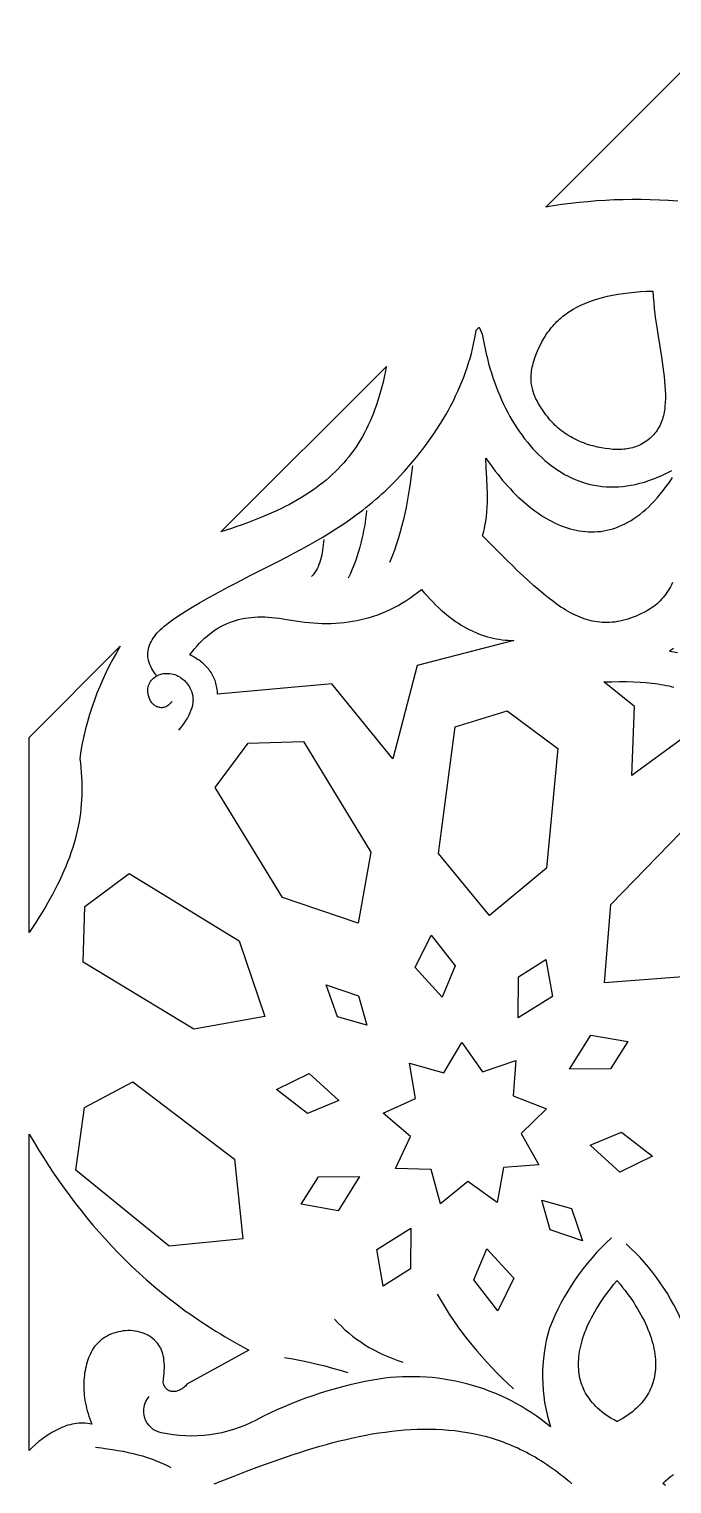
# Model space of a CAD drawing. Extents: x -332 to 348, y -263 to 352.
# Drawn here: x -270.8 to -240.9, y 142.4 to 210.2 of the extents above; entities that cross this region are included whole.
import ezdxf

# ---------------------------------------------------------------- set-up
doc = ezdxf.new("R2010")
doc.units = 0
doc.layers.add('LAYER_1', color=18, linetype='CONTINUOUS')
doc.layers.add('LAYER_2', color=174, linetype='CONTINUOUS')

msp = doc.modelspace()

# ---------------------------------------------------------------- linework, layer by layer
at = {"layer": 'LAYER_1'}
for points in [[(-240.631, 202.134), (-241.062, 202.166), (-241.49, 202.191), (-241.916, 202.207), (-242.339, 202.215), (-242.759, 202.216), (-243.177, 202.21), (-243.592, 202.196), (-244.005, 202.176), (-244.416, 202.149), (-244.824, 202.115), (-245.23, 202.075), (-245.634, 202.03), (-246.035, 201.978), (-246.435, 201.921), (-246.781, 201.866), (-238.495, 210.152)], [(-240.88, 184.38), (-240.927, 184.284), (-240.977, 184.191), (-241.028, 184.099), (-241.082, 184.01), (-241.138, 183.924), (-241.197, 183.84), (-241.258, 183.758), (-241.321, 183.68), (-241.386, 183.604), (-241.454, 183.531), (-241.525, 183.461), (-241.598, 183.395), (-241.673, 183.332), (-241.752, 183.272), (-241.832, 183.216), (-241.916, 183.164), (-242.051, 183.085), (-242.186, 183.011), (-242.318, 182.943), (-242.449, 182.88), (-242.579, 182.823), (-242.707, 182.77), (-242.834, 182.723), (-242.959, 182.681), (-243.084, 182.644), (-243.207, 182.612), (-243.329, 182.585), (-243.45, 182.562), (-243.57, 182.545), (-243.689, 182.532), (-243.807, 182.524), (-243.924, 182.52), (-244.041, 182.521), (-244.156, 182.526), (-244.272, 182.536), (-244.386, 182.55), (-244.5, 182.569), (-244.614, 182.591), (-244.727, 182.618), (-244.84, 182.649), (-244.952, 182.684), (-245.065, 182.723), (-245.177, 182.766), (-245.289, 182.813), (-245.401, 182.863), (-245.513, 182.917), (-245.624, 182.975), (-245.737, 183.037), (-245.849, 183.102), (-245.961, 183.171), (-246.074, 183.243), (-246.187, 183.318), (-246.301, 183.397), (-246.414, 183.479), (-246.644, 183.653), (-246.876, 183.839), (-247.111, 184.037), (-247.35, 184.246), (-247.592, 184.466), (-247.839, 184.696), (-248.091, 184.936), (-248.348, 185.186), (-248.611, 185.445), (-249.73, 186.558), (-249.698, 186.67), (-249.669, 186.781), (-249.642, 186.892), (-249.619, 187.004), (-249.597, 187.115), (-249.579, 187.226), (-249.548, 187.449), (-249.526, 187.672), (-249.511, 187.895), (-249.502, 188.118), (-249.5, 188.343), (-249.502, 188.568), (-249.508, 188.794), (-249.527, 189.25), (-249.551, 189.712), (-249.572, 190.181), (-249.465, 190.025), (-249.357, 189.872), (-249.247, 189.72), (-249.135, 189.572), (-249.021, 189.426), (-248.906, 189.283), (-248.79, 189.142), (-248.672, 189.005), (-248.552, 188.871), (-248.431, 188.74), (-248.309, 188.612), (-248.185, 188.488), (-248.06, 188.366), (-247.934, 188.249), (-247.807, 188.135), (-247.678, 188.025), (-247.548, 187.919), (-247.418, 187.816), (-247.286, 187.718), (-247.153, 187.624), (-247.02, 187.534), (-246.885, 187.448), (-246.75, 187.367), (-246.614, 187.29), (-246.477, 187.218), (-246.34, 187.15), (-246.202, 187.088), (-246.063, 187.03), (-245.924, 186.977), (-245.784, 186.929), (-245.644, 186.887), (-245.504, 186.849), (-245.363, 186.818), (-245.221, 186.791), (-245.08, 186.77), (-244.938, 186.755), (-244.796, 186.746), (-244.654, 186.742), (-244.511, 186.744), (-244.369, 186.753), (-244.227, 186.767), (-244.085, 186.788), (-243.942, 186.815), (-243.8, 186.849), (-243.659, 186.889), (-243.517, 186.935), (-243.375, 186.989), (-243.234, 187.049), (-243.094, 187.116), (-242.953, 187.19), (-242.813, 187.272), (-242.674, 187.36), (-242.535, 187.456), (-242.397, 187.559), (-242.259, 187.67), (-242.122, 187.788), (-241.986, 187.914), (-241.851, 188.048), (-241.716, 188.189), (-241.582, 188.339), (-241.449, 188.496), (-241.317, 188.662), (-241.186, 188.836), (-241.056, 189.018), (-240.925, 189.204), (-240.875, 189.272)], [(-240.402, 177.132), (-242.778, 175.406), (-242.655, 178.608), (-244.08, 179.756), (-243.709, 179.766), (-243.355, 179.77), (-243.019, 179.769), (-242.698, 179.762), (-242.392, 179.748), (-242.1, 179.727), (-241.822, 179.7), (-241.688, 179.683), (-241.556, 179.664), (-241.428, 179.644), (-241.302, 179.621), (-241.179, 179.597), (-241.059, 179.57), (-240.941, 179.541), (-240.825, 179.51)], [(-262.217, 142.415), (-261.948, 142.523), (-261.331, 142.766), (-260.712, 143.005), (-260.092, 143.238), (-259.473, 143.463), (-258.851, 143.679), (-258.543, 143.782), (-258.233, 143.883), (-257.924, 143.981), (-257.615, 144.075), (-257.307, 144.166), (-256.998, 144.253), (-256.691, 144.336), (-256.384, 144.415), (-256.077, 144.489), (-255.771, 144.559), (-255.466, 144.624), (-255.162, 144.684), (-254.859, 144.739), (-254.556, 144.788), (-254.255, 144.832), (-253.955, 144.87), (-253.655, 144.903), (-253.357, 144.929), (-253.06, 144.949), (-252.765, 144.962), (-252.47, 144.969), (-252.177, 144.969), (-251.886, 144.961), (-251.595, 144.947), (-251.307, 144.925), (-251.019, 144.896), (-250.733, 144.859), (-250.449, 144.815), (-250.166, 144.762), (-249.885, 144.701), (-249.605, 144.631), (-249.326, 144.553), (-249.049, 144.466), (-248.771, 144.369), (-248.636, 144.318), (-248.499, 144.264), (-248.362, 144.208), (-248.226, 144.149), (-248.09, 144.088), (-247.954, 144.024), (-247.819, 143.958), (-247.684, 143.89), (-247.549, 143.819), (-247.415, 143.745), (-247.281, 143.669), (-247.147, 143.589), (-247.014, 143.508), (-246.881, 143.423), (-246.748, 143.336), (-246.616, 143.246), (-246.484, 143.153), (-246.352, 143.058), (-246.22, 142.959), (-246.089, 142.858), (-245.958, 142.753), (-245.828, 142.646), (-245.698, 142.536), (-245.568, 142.422), (-245.561, 142.416), (-245.564, 142.413)], [(-241.207, 142.335), (-241.338, 142.44), (-241.229, 142.536), (-241.099, 142.646), (-240.968, 142.753), (-240.837, 142.858)]]:
    msp.add_lwpolyline(points, dxfattribs=at)
for points in [[(-241.779, 197.685), (-241.756, 197.416), (-241.729, 197.15), (-241.698, 196.886), (-241.665, 196.625), (-241.629, 196.367), (-241.552, 195.859), (-241.397, 194.886), (-241.328, 194.423), (-241.298, 194.198), (-241.271, 193.978), (-241.248, 193.762), (-241.23, 193.551), (-241.218, 193.346), (-241.211, 193.145), (-241.211, 192.951), (-241.218, 192.762), (-241.233, 192.578), (-241.243, 192.489), (-241.256, 192.401), (-241.27, 192.315), (-241.287, 192.23), (-241.307, 192.147), (-241.329, 192.065), (-241.353, 191.985), (-241.38, 191.907), (-241.41, 191.83), (-241.442, 191.755), (-241.477, 191.682), (-241.515, 191.61), (-241.556, 191.541), (-241.6, 191.473), (-241.647, 191.406), (-241.698, 191.342), (-241.751, 191.28), (-241.808, 191.219), (-241.875, 191.154), (-241.943, 191.092), (-242.012, 191.035), (-242.081, 190.981), (-242.152, 190.931), (-242.224, 190.885), (-242.296, 190.843), (-242.37, 190.803), (-242.444, 190.768), (-242.52, 190.735), (-242.596, 190.706), (-242.673, 190.68), (-242.751, 190.658), (-242.83, 190.638), (-242.909, 190.621), (-242.99, 190.607), (-243.071, 190.595), (-243.153, 190.587), (-243.235, 190.58), (-243.319, 190.577), (-243.403, 190.575), (-243.488, 190.576), (-243.66, 190.585), (-243.834, 190.602), (-244.011, 190.626), (-244.19, 190.657), (-244.372, 190.694), (-244.578, 190.744), (-244.679, 190.772), (-244.779, 190.802), (-244.878, 190.834), (-244.976, 190.868), (-245.072, 190.904), (-245.167, 190.942), (-245.26, 190.983), (-245.353, 191.026), (-245.444, 191.07), (-245.533, 191.118), (-245.622, 191.167), (-245.708, 191.219), (-245.794, 191.273), (-245.878, 191.329), (-245.961, 191.387), (-246.042, 191.448), (-246.122, 191.512), (-246.2, 191.577), (-246.277, 191.646), (-246.353, 191.716), (-246.427, 191.789), (-246.499, 191.865), (-246.57, 191.943), (-246.64, 192.024), (-246.708, 192.107), (-246.775, 192.193), (-246.84, 192.281), (-246.903, 192.372), (-246.965, 192.466), (-247.025, 192.562), (-247.131, 192.742), (-247.185, 192.839), (-247.237, 192.942), (-247.286, 193.05), (-247.331, 193.164), (-247.372, 193.284), (-247.407, 193.411), (-247.435, 193.544), (-247.446, 193.614), (-247.455, 193.685), (-247.461, 193.758), (-247.465, 193.833), (-247.466, 193.91), (-247.465, 193.988), (-247.46, 194.069), (-247.453, 194.152), (-247.443, 194.237), (-247.429, 194.324), (-247.411, 194.413), (-247.391, 194.504), (-247.366, 194.598), (-247.338, 194.693), (-247.27, 194.894), (-247.198, 195.088), (-247.119, 195.276), (-247.034, 195.456), (-246.942, 195.629), (-246.845, 195.796), (-246.741, 195.956), (-246.687, 196.034), (-246.631, 196.11), (-246.574, 196.184), (-246.514, 196.257), (-246.454, 196.328), (-246.391, 196.397), (-246.327, 196.465), (-246.261, 196.531), (-246.193, 196.596), (-246.124, 196.659), (-246.053, 196.72), (-245.98, 196.78), (-245.906, 196.839), (-245.829, 196.895), (-245.751, 196.95), (-245.671, 197.004), (-245.506, 197.107), (-245.333, 197.203), (-245.153, 197.294), (-244.966, 197.378), (-244.77, 197.457), (-244.567, 197.529), (-244.357, 197.596), (-244.138, 197.657), (-243.911, 197.713), (-243.676, 197.762), (-243.433, 197.806), (-243.182, 197.845), (-242.922, 197.878), (-242.654, 197.905), (-242.377, 197.928), (-242.092, 197.944), (-241.797, 197.956)], [(-254.207, 194.404), (-254.255, 194.17), (-254.305, 193.94), (-254.358, 193.716), (-254.413, 193.496), (-254.472, 193.28), (-254.533, 193.069), (-254.597, 192.863), (-254.665, 192.66), (-254.735, 192.462), (-254.808, 192.269), (-254.885, 192.079), (-254.965, 191.893), (-255.048, 191.711), (-255.134, 191.534), (-255.224, 191.36), (-255.317, 191.189), (-255.414, 191.023), (-255.514, 190.86), (-255.617, 190.7), (-255.725, 190.544), (-255.836, 190.391), (-255.951, 190.242), (-256.069, 190.095), (-256.192, 189.952), (-256.318, 189.812), (-256.448, 189.675), (-256.583, 189.541), (-256.721, 189.409), (-256.864, 189.281), (-257.011, 189.155), (-257.162, 189.031), (-257.317, 188.91), (-257.477, 188.792), (-257.641, 188.676), (-257.81, 188.562), (-257.983, 188.45), (-258.16, 188.341), (-258.343, 188.233), (-258.53, 188.128), (-258.721, 188.024), (-258.918, 187.922), (-259.119, 187.822), (-259.326, 187.724), (-259.537, 187.627), (-259.753, 187.532), (-259.975, 187.438), (-260.201, 187.346), (-260.433, 187.255), (-260.67, 187.165), (-260.912, 187.077), (-261.16, 186.989), (-261.412, 186.902), (-261.671, 186.817), (-261.906, 186.741), (-254.199, 194.449)], [(-252.442, 183.912), (-252.311, 183.763), (-252.179, 183.619), (-252.048, 183.482), (-251.916, 183.349), (-251.784, 183.223), (-251.652, 183.102), (-251.519, 182.986), (-251.386, 182.876), (-251.253, 182.771), (-251.119, 182.671), (-250.986, 182.577), (-250.852, 182.487), (-250.717, 182.403), (-250.583, 182.323), (-250.448, 182.249), (-250.313, 182.18), (-250.178, 182.115), (-250.043, 182.055), (-249.907, 182), (-249.771, 181.95), (-249.635, 181.904), (-249.499, 181.862), (-249.362, 181.826), (-249.226, 181.793), (-249.089, 181.765), (-248.951, 181.742), (-248.814, 181.722), (-248.676, 181.707), (-248.539, 181.696), (-248.401, 181.689), (-248.262, 181.687), (-252.777, 180.517), (-253.896, 176.168), (-256.747, 179.662), (-262.064, 179.188), (-262.068, 179.264), (-262.075, 179.338), (-262.083, 179.411), (-262.094, 179.482), (-262.107, 179.553), (-262.123, 179.622), (-262.141, 179.691), (-262.162, 179.758), (-262.184, 179.824), (-262.209, 179.888), (-262.237, 179.952), (-262.266, 180.014), (-262.299, 180.075), (-262.333, 180.135), (-262.37, 180.194), (-262.409, 180.252), (-262.45, 180.308), (-262.494, 180.363), (-262.54, 180.418), (-262.589, 180.47), (-262.639, 180.522), (-262.693, 180.573), (-262.748, 180.622), (-262.806, 180.67), (-262.866, 180.717), (-262.929, 180.763), (-262.994, 180.808), (-263.061, 180.851), (-263.202, 180.935), (-263.353, 181.014), (-263.245, 181.16), (-263.135, 181.299), (-263.022, 181.431), (-262.908, 181.557), (-262.791, 181.676), (-262.673, 181.788), (-262.552, 181.894), (-262.43, 181.994), (-262.305, 182.087), (-262.178, 182.174), (-262.049, 182.255), (-261.918, 182.33), (-261.785, 182.399), (-261.65, 182.462), (-261.513, 182.519), (-261.373, 182.571), (-261.232, 182.616), (-261.088, 182.657), (-260.943, 182.691), (-260.795, 182.72), (-260.645, 182.744), (-260.493, 182.762), (-260.339, 182.775), (-260.183, 182.782), (-260.024, 182.785), (-259.864, 182.783), (-259.701, 182.775), (-259.536, 182.763), (-259.369, 182.746), (-259.2, 182.724), (-259.029, 182.698), (-258.856, 182.667), (-258.644, 182.628), (-258.434, 182.594), (-258.224, 182.564), (-258.015, 182.538), (-257.806, 182.517), (-257.599, 182.501), (-257.392, 182.489), (-257.187, 182.483), (-256.982, 182.481), (-256.778, 182.484), (-256.575, 182.492), (-256.374, 182.506), (-256.173, 182.525), (-255.973, 182.55), (-255.774, 182.58), (-255.576, 182.617), (-255.38, 182.659), (-255.184, 182.706), (-254.99, 182.76), (-254.796, 182.821), (-254.604, 182.887), (-254.413, 182.96), (-254.223, 183.039), (-254.035, 183.126), (-253.847, 183.218), (-253.661, 183.318), (-253.477, 183.425), (-253.293, 183.538), (-253.111, 183.659), (-252.93, 183.788), (-252.751, 183.923), (-252.572, 184.066)], [(-246.215, 176.655), (-246.755, 171.077), (-249.397, 168.883), (-251.771, 171.763), (-250.998, 177.659), (-248.573, 178.416)], [(-254.925, 171.828), (-255.521, 168.518), (-259.048, 169.722), (-262.174, 174.841), (-260.639, 176.903), (-258.056, 176.982)], [(-237.492, 172.298), (-236.503, 169.823), (-240.395, 166.032), (-244.051, 165.739), (-243.758, 169.395), (-239.967, 173.287)], [(-261.064, 167.706), (-259.859, 164.18), (-263.169, 163.583), (-268.323, 166.715), (-268.245, 169.298), (-266.182, 170.833)], [(-250.997, 166.53), (-251.603, 165.081), (-252.865, 166.459), (-252.113, 167.972)], [(-246.475, 165.114), (-248.067, 164.119), (-248.052, 166.02), (-246.776, 166.831)], [(-255.502, 165.146), (-255.108, 163.767), (-256.487, 164.161), (-257.001, 165.66)], [(-242.959, 163.014), (-243.77, 161.738), (-245.671, 161.723), (-244.676, 163.315)], [(-249.729, 161.602), (-248.169, 162.135), (-248.307, 160.486), (-246.753, 159.885), (-247.92, 158.727), (-247.101, 157.274), (-248.751, 157.149), (-249.049, 155.524), (-250.41, 156.491), (-251.686, 155.454), (-252.121, 157.059), (-253.778, 157.096), (-253.084, 158.59), (-254.347, 159.683), (-252.847, 160.365), (-253.125, 162.003), (-251.523, 161.555), (-250.685, 162.971)], [(-256.423, 160.262), (-257.871, 159.655), (-259.313, 160.772), (-257.8, 161.523)], [(-261.277, 157.541), (-260.895, 153.829), (-264.312, 153.488), (-268.662, 157.021), (-268.26, 159.937), (-266.018, 161.132)], [(-270.621, 158.336), (-270.398, 157.97), (-270.169, 157.606), (-269.936, 157.245), (-269.697, 156.887), (-269.453, 156.532), (-269.204, 156.179), (-268.949, 155.83), (-268.689, 155.484), (-268.422, 155.141), (-268.149, 154.801), (-267.869, 154.465), (-267.583, 154.133), (-267.29, 153.804), (-266.989, 153.479), (-266.682, 153.158), (-266.367, 152.841), (-266.044, 152.529), (-265.713, 152.22), (-265.375, 151.916), (-265.027, 151.616), (-264.672, 151.321), (-264.307, 151.031), (-263.934, 150.746), (-263.551, 150.465), (-263.357, 150.327), (-263.16, 150.19), (-262.96, 150.054), (-262.758, 149.919), (-262.554, 149.786), (-262.347, 149.654), (-262.138, 149.524), (-261.926, 149.395), (-261.712, 149.267), (-261.495, 149.14), (-261.275, 149.015), (-261.053, 148.892), (-260.828, 148.77), (-260.601, 148.649), (-263.491, 147.052), (-263.526, 147.011), (-263.562, 146.973), (-263.6, 146.937), (-263.638, 146.904), (-263.678, 146.873), (-263.718, 146.845), (-263.758, 146.819), (-263.799, 146.796), (-263.84, 146.775), (-263.882, 146.757), (-263.923, 146.742), (-263.965, 146.73), (-264.006, 146.721), (-264.047, 146.714), (-264.088, 146.71), (-264.128, 146.71), (-264.168, 146.712), (-264.206, 146.717), (-264.244, 146.726), (-264.281, 146.737), (-264.317, 146.752), (-264.351, 146.77), (-264.384, 146.791), (-264.416, 146.815), (-264.446, 146.843), (-264.474, 146.874), (-264.501, 146.909), (-264.525, 146.947), (-264.547, 146.988), (-264.567, 147.033), (-264.585, 147.082), (-264.6, 147.134), (-264.58, 147.286), (-264.564, 147.431), (-264.552, 147.57), (-264.544, 147.703), (-264.541, 147.831), (-264.543, 147.952), (-264.549, 148.067), (-264.559, 148.177), (-264.573, 148.282), (-264.592, 148.381), (-264.616, 148.475), (-264.643, 148.565), (-264.675, 148.649), (-264.711, 148.728), (-264.752, 148.804), (-264.797, 148.874), (-264.865, 148.966), (-264.939, 149.05), (-265.018, 149.128), (-265.103, 149.199), (-265.191, 149.263), (-265.284, 149.321), (-265.38, 149.372), (-265.48, 149.417), (-265.583, 149.455), (-265.688, 149.486), (-265.795, 149.512), (-265.905, 149.531), (-266.015, 149.544), (-266.126, 149.551), (-266.238, 149.552), (-266.351, 149.547), (-266.463, 149.536), (-266.574, 149.519), (-266.684, 149.497), (-266.793, 149.469), (-266.901, 149.435), (-267.006, 149.396), (-267.108, 149.351), (-267.208, 149.301), (-267.304, 149.246), (-267.396, 149.185), (-267.485, 149.119), (-267.568, 149.049), (-267.647, 148.973), (-267.721, 148.892), (-267.789, 148.806), (-267.851, 148.715), (-267.899, 148.635), (-267.945, 148.551), (-267.989, 148.464), (-268.029, 148.375), (-268.067, 148.283), (-268.103, 148.189), (-268.135, 148.092), (-268.165, 147.993), (-268.191, 147.892), (-268.215, 147.788), (-268.236, 147.683), (-268.254, 147.576), (-268.268, 147.466), (-268.28, 147.356), (-268.288, 147.244), (-268.294, 147.13), (-268.296, 147.015), (-268.294, 146.898), (-268.29, 146.781), (-268.282, 146.663), (-268.271, 146.543), (-268.256, 146.423), (-268.238, 146.302), (-268.217, 146.181), (-268.191, 146.058), (-268.163, 145.936), (-268.13, 145.813), (-268.094, 145.691), (-268.054, 145.568), (-268.011, 145.445), (-267.963, 145.322), (-267.912, 145.199), (-268.017, 145.219), (-268.12, 145.233), (-268.224, 145.241), (-268.327, 145.245), (-268.429, 145.244), (-268.531, 145.238), (-268.632, 145.227), (-268.733, 145.212), (-268.833, 145.193), (-268.932, 145.17), (-269.03, 145.143), (-269.127, 145.112), (-269.224, 145.077), (-269.319, 145.04), (-269.414, 144.999), (-269.508, 144.955), (-269.601, 144.908), (-269.692, 144.858), (-269.783, 144.806), (-269.872, 144.751), (-270.047, 144.636), (-270.217, 144.513), (-270.382, 144.383), (-270.541, 144.249), (-270.694, 144.112), (-270.841, 143.973), (-270.841, 158.705)], [(-241.818, 157.677), (-243.331, 156.925), (-244.709, 158.187), (-243.26, 158.793)], [(-256.456, 155.134), (-258.172, 155.435), (-257.361, 156.711), (-255.46, 156.726)], [(-245.591, 155.234), (-245.077, 153.735), (-246.576, 154.25), (-246.97, 155.629)], [(-253.079, 152.429), (-254.355, 151.618), (-254.656, 153.334), (-253.064, 154.33)], [(-248.266, 151.99), (-249.018, 150.477), (-250.135, 151.919), (-249.528, 153.367)], [(-243.438, 151.851), (-243.319, 151.708), (-243.203, 151.565), (-243.092, 151.423), (-242.984, 151.28), (-242.881, 151.138), (-242.782, 150.996), (-242.687, 150.854), (-242.596, 150.713), (-242.51, 150.572), (-242.427, 150.432), (-242.349, 150.293), (-242.275, 150.154), (-242.206, 150.016), (-242.14, 149.879), (-242.079, 149.743), (-242.023, 149.608), (-241.97, 149.474), (-241.922, 149.342), (-241.878, 149.21), (-241.838, 149.081), (-241.803, 148.952), (-241.772, 148.825), (-241.745, 148.7), (-241.722, 148.576), (-241.703, 148.454), (-241.689, 148.333), (-241.678, 148.215), (-241.672, 148.098), (-241.67, 147.983), (-241.671, 147.87), (-241.677, 147.758), (-241.687, 147.649), (-241.7, 147.541), (-241.718, 147.435), (-241.739, 147.331), (-241.764, 147.229), (-241.793, 147.128), (-241.827, 147.029), (-241.864, 146.931), (-241.905, 146.835), (-241.95, 146.74), (-241.999, 146.646), (-242.053, 146.554), (-242.111, 146.463), (-242.174, 146.373), (-242.241, 146.284), (-242.313, 146.197), (-242.39, 146.111), (-242.472, 146.025), (-242.559, 145.941), (-242.652, 145.859), (-242.75, 145.778), (-242.853, 145.698), (-242.962, 145.619), (-243.077, 145.543), (-243.198, 145.468), (-243.324, 145.394), (-243.457, 145.323), (-243.463, 145.32), (-243.47, 145.323), (-243.602, 145.394), (-243.729, 145.468), (-243.85, 145.543), (-243.964, 145.619), (-244.073, 145.698), (-244.177, 145.778), (-244.275, 145.859), (-244.367, 145.941), (-244.454, 146.025), (-244.536, 146.111), (-244.613, 146.197), (-244.686, 146.284), (-244.753, 146.373), (-244.815, 146.463), (-244.874, 146.554), (-244.927, 146.646), (-244.977, 146.74), (-245.022, 146.835), (-245.063, 146.931), (-245.1, 147.029), (-245.133, 147.128), (-245.162, 147.229), (-245.188, 147.331), (-245.209, 147.435), (-245.226, 147.541), (-245.24, 147.649), (-245.25, 147.758), (-245.255, 147.87), (-245.257, 147.983), (-245.255, 148.098), (-245.248, 148.215), (-245.238, 148.333), (-245.223, 148.454), (-245.205, 148.576), (-245.182, 148.7), (-245.155, 148.825), (-245.124, 148.952), (-245.088, 149.081), (-245.049, 149.21), (-245.005, 149.342), (-244.957, 149.474), (-244.904, 149.608), (-244.847, 149.743), (-244.786, 149.879), (-244.721, 150.016), (-244.651, 150.154), (-244.577, 150.293), (-244.499, 150.432), (-244.417, 150.572), (-244.33, 150.713), (-244.239, 150.854), (-244.145, 150.996), (-244.045, 151.138), (-243.942, 151.28), (-243.835, 151.423), (-243.723, 151.565), (-243.608, 151.708), (-243.488, 151.851), (-243.463, 151.88)]]:
    msp.add_lwpolyline(points, close=True, dxfattribs=at)
msp.add_lwpolyline([(-266.598, 181.415, 0.099976), (-268.484, 176.196), (-268.483, 176.191), (-268.454, 175.972), (-268.43, 175.756), (-268.411, 175.541), (-268.396, 175.327), (-268.387, 175.114), (-268.382, 174.903), (-268.382, 174.692), (-268.387, 174.482), (-268.396, 174.274), (-268.411, 174.065), (-268.43, 173.858), (-268.454, 173.651), (-268.483, 173.444), (-268.517, 173.237), (-268.556, 173.031), (-268.6, 172.825), (-268.648, 172.618), (-268.702, 172.412), (-268.761, 172.205), (-268.824, 171.998), (-268.893, 171.791), (-268.967, 171.583), (-269.046, 171.374), (-269.129, 171.164), (-269.218, 170.954), (-269.312, 170.743), (-269.411, 170.531), (-269.515, 170.317), (-269.625, 170.102), (-269.739, 169.886), (-269.858, 169.669), (-269.983, 169.449), (-270.113, 169.229), (-270.248, 169.006), (-270.389, 168.781), (-270.534, 168.555), (-270.685, 168.326), (-270.841, 168.096), (-270.841, 177.173)], format="xyb", close=True, dxfattribs=at)
at = {"layer": 'LAYER_2'}
for points in [[(-264.93, 180.075), (-265.003, 180.176), (-265.068, 180.274), (-265.125, 180.372), (-265.174, 180.469), (-265.215, 180.564), (-265.249, 180.658), (-265.276, 180.751), (-265.295, 180.843), (-265.307, 180.935), (-265.312, 181.025), (-265.31, 181.114), (-265.301, 181.202), (-265.285, 181.289), (-265.264, 181.376), (-265.235, 181.461), (-265.201, 181.546), (-265.16, 181.63), (-265.114, 181.713), (-265.062, 181.796), (-265.004, 181.878), (-264.94, 181.959), (-264.871, 182.04), (-264.797, 182.12), (-264.717, 182.199), (-264.633, 182.278), (-264.544, 182.357), (-264.45, 182.435), (-264.351, 182.513), (-264.248, 182.59), (-264.141, 182.667), (-264.029, 182.744), (-263.913, 182.82), (-263.581, 183.031), (-263.247, 183.236), (-262.912, 183.434), (-262.575, 183.628), (-262.237, 183.816), (-261.898, 184), (-261.559, 184.181), (-261.219, 184.358), (-260.54, 184.708), (-259.861, 185.052), (-259.186, 185.398), (-258.85, 185.572), (-258.516, 185.749), (-258.183, 185.928), (-257.852, 186.111), (-257.524, 186.297), (-257.198, 186.488), (-256.874, 186.683), (-256.554, 186.885), (-256.236, 187.093), (-255.922, 187.308), (-255.611, 187.53), (-255.457, 187.644), (-255.305, 187.761), (-255.153, 187.879), (-255.002, 188), (-254.852, 188.123), (-254.703, 188.249), (-254.556, 188.377), (-254.41, 188.507), (-254.264, 188.641), (-254.12, 188.777), (-253.978, 188.916), (-253.836, 189.057), (-253.696, 189.202), (-253.557, 189.35), (-253.362, 189.565), (-253.171, 189.781), (-252.986, 189.997), (-252.807, 190.214), (-252.634, 190.432), (-252.466, 190.65), (-252.303, 190.869), (-252.146, 191.087), (-251.994, 191.307), (-251.848, 191.526), (-251.708, 191.746), (-251.573, 191.967), (-251.443, 192.187), (-251.319, 192.407), (-251.2, 192.628), (-251.086, 192.849), (-250.978, 193.07), (-250.876, 193.29), (-250.779, 193.511), (-250.687, 193.732), (-250.6, 193.952), (-250.519, 194.173), (-250.443, 194.393), (-250.373, 194.613), (-250.308, 194.833), (-250.248, 195.052), (-250.193, 195.271), (-250.144, 195.489), (-250.1, 195.707), (-250.061, 195.925), (-250.028, 196.142), (-249.885, 196.271), (-249.736, 195.95), (-249.697, 195.718), (-249.654, 195.488), (-249.607, 195.26), (-249.556, 195.033), (-249.501, 194.808), (-249.442, 194.585), (-249.38, 194.365), (-249.313, 194.146), (-249.243, 193.931), (-249.169, 193.717), (-249.092, 193.507), (-249.01, 193.299), (-248.926, 193.094), (-248.837, 192.893), (-248.745, 192.694), (-248.65, 192.499), (-248.551, 192.308), (-248.449, 192.12), (-248.343, 191.936), (-248.234, 191.756), (-248.122, 191.58), (-248.006, 191.408), (-247.887, 191.24), (-247.765, 191.077), (-247.64, 190.918), (-247.511, 190.765), (-247.38, 190.616), (-247.246, 190.471), (-247.108, 190.333), (-246.968, 190.199), (-246.824, 190.071), (-246.678, 189.948), (-246.529, 189.831), (-246.377, 189.719), (-246.222, 189.614), (-246.064, 189.515), (-245.904, 189.421), (-245.741, 189.334), (-245.576, 189.254), (-245.408, 189.18), (-245.237, 189.113), (-245.064, 189.053), (-244.888, 189), (-244.71, 188.954), (-244.529, 188.915), (-244.346, 188.883), (-244.161, 188.859), (-243.973, 188.843), (-243.784, 188.834), (-243.592, 188.834), (-243.397, 188.841), (-243.201, 188.857), (-243.002, 188.881), (-242.802, 188.913), (-242.599, 188.955), (-242.395, 189.004), (-242.188, 189.063), (-241.98, 189.131), (-241.769, 189.207), (-241.557, 189.293), (-241.343, 189.389), (-241.127, 189.494), (-240.91, 189.608)], [(-252.994, 189.812), (-253.062, 189.262), (-253.1, 188.986), (-253.141, 188.71), (-253.186, 188.433), (-253.234, 188.155), (-253.287, 187.877), (-253.346, 187.597), (-253.409, 187.317), (-253.479, 187.035), (-253.556, 186.752), (-253.64, 186.468), (-253.732, 186.182), (-253.832, 185.895), (-253.941, 185.606), (-254.059, 185.315)], [(-255.125, 187.743), (-255.147, 187.556), (-255.172, 187.369), (-255.199, 187.181), (-255.23, 186.991), (-255.264, 186.801), (-255.302, 186.609), (-255.345, 186.416), (-255.392, 186.221), (-255.444, 186.024), (-255.502, 185.825), (-255.565, 185.625), (-255.634, 185.422), (-255.709, 185.218), (-255.792, 185.011), (-255.881, 184.801), (-255.978, 184.589)], [(-257.111, 186.384), (-257.14, 186.139), (-257.174, 185.898), (-257.194, 185.78), (-257.217, 185.663), (-257.243, 185.549), (-257.273, 185.437), (-257.306, 185.328), (-257.344, 185.221), (-257.386, 185.118), (-257.434, 185.019), (-257.487, 184.923), (-257.546, 184.831), (-257.611, 184.744), (-257.684, 184.661)], [(-240.839, 181.318), (-241.014, 181.193), (-240.646, 181.124)], [(-264.189, 178.839), (-264.229, 178.79), (-264.27, 178.746), (-264.312, 178.707), (-264.354, 178.673), (-264.396, 178.644), (-264.439, 178.619), (-264.481, 178.598), (-264.524, 178.582), (-264.566, 178.57), (-264.608, 178.561), (-264.65, 178.557), (-264.692, 178.557), (-264.733, 178.559), (-264.773, 178.566), (-264.813, 178.576), (-264.852, 178.589), (-264.89, 178.604), (-264.927, 178.623), (-264.963, 178.645), (-264.998, 178.669), (-265.031, 178.696), (-265.063, 178.725), (-265.094, 178.756), (-265.123, 178.79), (-265.15, 178.825), (-265.175, 178.863), (-265.199, 178.902), (-265.22, 178.942), (-265.24, 178.984), (-265.257, 179.027), (-265.272, 179.072), (-265.284, 179.117), (-265.301, 179.203), (-265.311, 179.286), (-265.313, 179.366), (-265.307, 179.443), (-265.295, 179.517), (-265.276, 179.587), (-265.252, 179.654), (-265.221, 179.718), (-265.185, 179.777), (-265.143, 179.833), (-265.097, 179.885), (-265.046, 179.933), (-264.991, 179.977), (-264.933, 180.016), (-264.871, 180.051), (-264.805, 180.081), (-264.737, 180.106), (-264.667, 180.126), (-264.594, 180.141), (-264.52, 180.151), (-264.444, 180.156), (-264.367, 180.155), (-264.29, 180.149), (-264.211, 180.137), (-264.133, 180.119), (-264.055, 180.095), (-263.978, 180.065), (-263.902, 180.029), (-263.827, 179.986), (-263.753, 179.937), (-263.682, 179.881), (-263.612, 179.819), (-263.559, 179.764), (-263.508, 179.707), (-263.46, 179.647), (-263.416, 179.586), (-263.375, 179.522), (-263.338, 179.457), (-263.305, 179.389), (-263.277, 179.321), (-263.259, 179.267), (-263.243, 179.214), (-263.231, 179.16), (-263.221, 179.106), (-263.214, 179.052), (-263.21, 178.997), (-263.208, 178.942), (-263.21, 178.887), (-263.213, 178.831), (-263.219, 178.775), (-263.228, 178.719), (-263.239, 178.663), (-263.269, 178.55), (-263.307, 178.436), (-263.354, 178.322), (-263.409, 178.206), (-263.472, 178.091), (-263.542, 177.974), (-263.619, 177.858), (-263.702, 177.741), (-263.792, 177.623), (-263.887, 177.506)], [(-251.834, 151.256), (-251.745, 151.096), (-251.654, 150.937), (-251.467, 150.625), (-251.274, 150.319), (-251.075, 150.02), (-250.87, 149.727), (-250.66, 149.44), (-250.443, 149.159), (-250.222, 148.883), (-249.995, 148.613), (-249.764, 148.347), (-249.529, 148.086), (-249.289, 147.83), (-249.045, 147.578), (-248.797, 147.33), (-248.545, 147.085), (-248.291, 146.845)], [(-256.622, 150.086), (-256.465, 149.917), (-256.301, 149.754), (-256.133, 149.596), (-255.958, 149.445), (-255.778, 149.299), (-255.593, 149.159), (-255.401, 149.025), (-255.205, 148.897), (-255.002, 148.774), (-254.795, 148.658), (-254.581, 148.547), (-254.362, 148.442), (-254.137, 148.343), (-253.907, 148.25), (-253.671, 148.163), (-253.43, 148.081)], [(-255.984, 147.58), (-256.334, 147.69), (-256.69, 147.793), (-257.052, 147.89), (-257.42, 147.981), (-257.794, 148.066), (-258.174, 148.144), (-258.56, 148.216), (-258.952, 148.282)], [(-267.741, 144.12), (-267.474, 144.089), (-267.213, 144.055), (-266.958, 144.018), (-266.709, 143.977), (-266.466, 143.932), (-266.23, 143.883), (-265.999, 143.831), (-265.776, 143.775), (-265.559, 143.715), (-265.349, 143.651), (-265.146, 143.583), (-264.95, 143.51), (-264.761, 143.433), (-264.58, 143.352), (-264.406, 143.266), (-264.239, 143.176)]]:
    msp.add_lwpolyline(points, dxfattribs=at)
for points in [[(-243.727, 153.865, 0.116201), (-246.61, 149.663, 0.152049), (-246.561, 145.075, 0.221054), (-254.834, 147.248, 0.076124), (-260.271, 145.385, -0.176567), (-264.694, 144.795, -0.56886), (-265.252, 146.483)], [(-221.675, 146.483, -0.788452), (-223.288, 144.225, -0.001102), (-229.533, 146.77, 0.136937), (-235.145, 147.429, 0.135024), (-240.366, 145.075, 0.152049), (-240.316, 149.663, 0.116205), (-243.036, 153.589)]]:
    msp.add_lwpolyline(points, format="xyb", dxfattribs=at)

doc.saveas('drawing.dxf')
